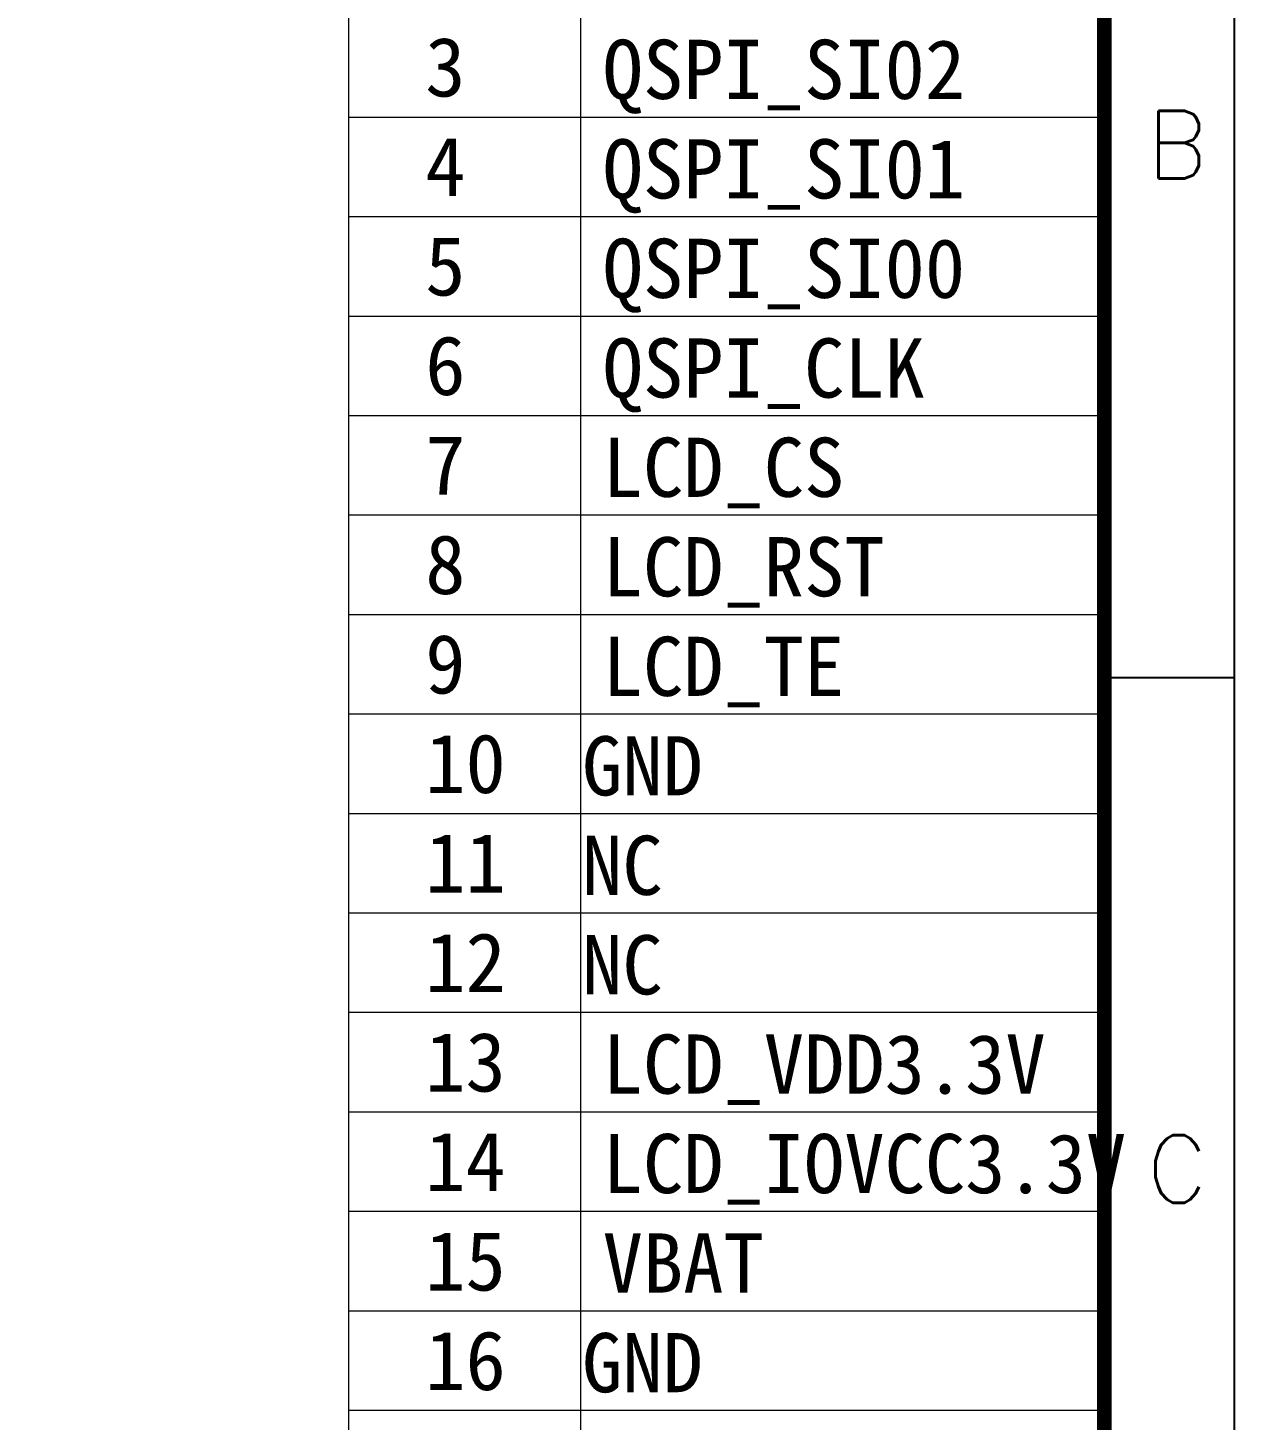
# Model space of a CAD drawing. Header units: millimetres. Extents: x -2596 to -724, y -1791 to -1070.
# Drawn here: x -1348 to -1295.1, y -1616.1 to -1555.1 of the extents above; entities that cross this region are included whole.
import ezdxf

# ---------------------------------------------------------------- set-up
doc = ezdxf.new("R2010")
doc.units = ezdxf.units.MM
doc.layers.add('图框', color=7, linetype='Continuous', lineweight=0)
doc.styles.get("Standard").update_dxf_attribs({"font": 'txt.shx'})
doc.styles.add('ZI2.5', font='', dxfattribs={"height": 2.5})
doc.styles.get('ZI2.5').set_extended_font_data('SimSun')

msp = doc.modelspace()

# ---------------------------------------------------------------- linework, layer by layer
at = {"color": 7}
msp.add_line((-1300.829, -1655.412), (-1300.829, -1526.565), dxfattribs=at)
msp.add_line((-1295.142, -1583.59), (-1300.829, -1583.59))
msp.add_lwpolyline([(-1674.22, -1493.856), (-1295.142, -1493.856), (-1295.142, -1762.705), (-1674.22, -1762.705), (-1674.22, -1493.856)])
at = {"color": 7, "linetype": 'Continuous', "const_width": 0.652}
msp.add_lwpolyline([(-1668.534, -1758.672), (-1300.829, -1758.672), (-1300.829, -1497.888), (-1668.534, -1497.888)], close=True, dxfattribs=at)
at = {"layer": '图框', "color": 3, "lineweight": 5}
for p, q in [((-1333.932, -1541.604), (-1333.932, -1650.52)), ((-1323.766, -1541.604), (-1323.766, -1650.52)), ((-1300.829, -1541.604), (-1300.829, -1650.52)), ((-1333.932, -1559.031), (-1300.829, -1559.031)), ((-1333.932, -1563.387), (-1300.829, -1563.387)), ((-1333.932, -1567.744), (-1300.829, -1567.744)), ((-1333.932, -1572.101), (-1300.829, -1572.101)), ((-1333.932, -1576.457), (-1300.829, -1576.457)), ((-1333.932, -1580.814), (-1300.829, -1580.814)), ((-1333.932, -1585.17), (-1300.829, -1585.17)), ((-1333.932, -1589.527), (-1300.829, -1589.527)), ((-1333.932, -1593.884), (-1300.829, -1593.884)), ((-1333.932, -1598.24), (-1300.829, -1598.24)), ((-1333.932, -1602.597), (-1300.829, -1602.597)), ((-1333.932, -1606.954), (-1300.829, -1606.954)), ((-1333.932, -1611.31), (-1300.829, -1611.31)), ((-1333.932, -1615.667), (-1300.829, -1615.667))]:
    msp.add_line(p, q, dxfattribs=at)

# ---------------------------------------------------------------- texts
at = {"char_height": 2.957, "width": 11.77347, "attachment_point": 1}
for s, insert in [('B', (-1298.968, -1558.756)), ('C', (-1298.968, -1603.624))]:
    msp.add_mtext(s, dxfattribs=dict(at, insert=insert))
at = {"layer": '图框', "color": 3, "lineweight": 5, "style": 'ZI2.5'}
for s, height, p in [('3', 2.593, (-1330.572, -1558.13)), ('QSPI_SI02', 2.5932, (-1322.801, -1558.236)), ('4', 2.593, (-1330.572, -1562.488)), ('QSPI_SI01', 2.5932, (-1322.801, -1562.593)), ('5', 2.593, (-1330.572, -1566.846)), ('QSPI_SI00', 2.5932, (-1322.801, -1566.95)), ('6', 2.593, (-1330.572, -1571.204)), ('QSPI_CLK', 2.5932, (-1322.801, -1571.316)), ('7', 2.593, (-1330.572, -1575.562)), ('LCD_CS', 2.5932, (-1322.801, -1575.664)), ('8', 2.593, (-1330.572, -1579.92)), ('LCD_RST', 2.5932, (-1322.801, -1580.02)), ('9', 2.593, (-1330.572, -1584.278)), ('LCD_TE', 2.5932, (-1322.801, -1584.382)), ('10', 2.5932, (-1330.572, -1588.636)), ('GND', 2.5932, (-1323.703, -1588.74)), ('11', 2.5932, (-1330.572, -1592.995)), ('NC', 2.5932, (-1323.703, -1593.097)), ('12', 2.5932, (-1330.572, -1597.353)), ('NC', 2.5932, (-1323.703, -1597.453)), ('13', 2.5932, (-1330.572, -1601.711)), ('LCD_VDD3.3V', 2.59323, (-1322.801, -1601.804)), ('14', 2.5932, (-1330.572, -1606.069)), ('LCD_IOVCC3.3V', 2.59323, (-1322.801, -1606.161)), ('15', 2.5932, (-1330.572, -1610.427)), ('VBAT', 2.5932, (-1322.801, -1610.517)), ('16', 2.5932, (-1330.572, -1614.785)), ('GND', 2.5932, (-1323.703, -1614.88))]:
    msp.add_text(s, height=height, dxfattribs=at).set_placement(p)

doc.saveas('drawing.dxf')
